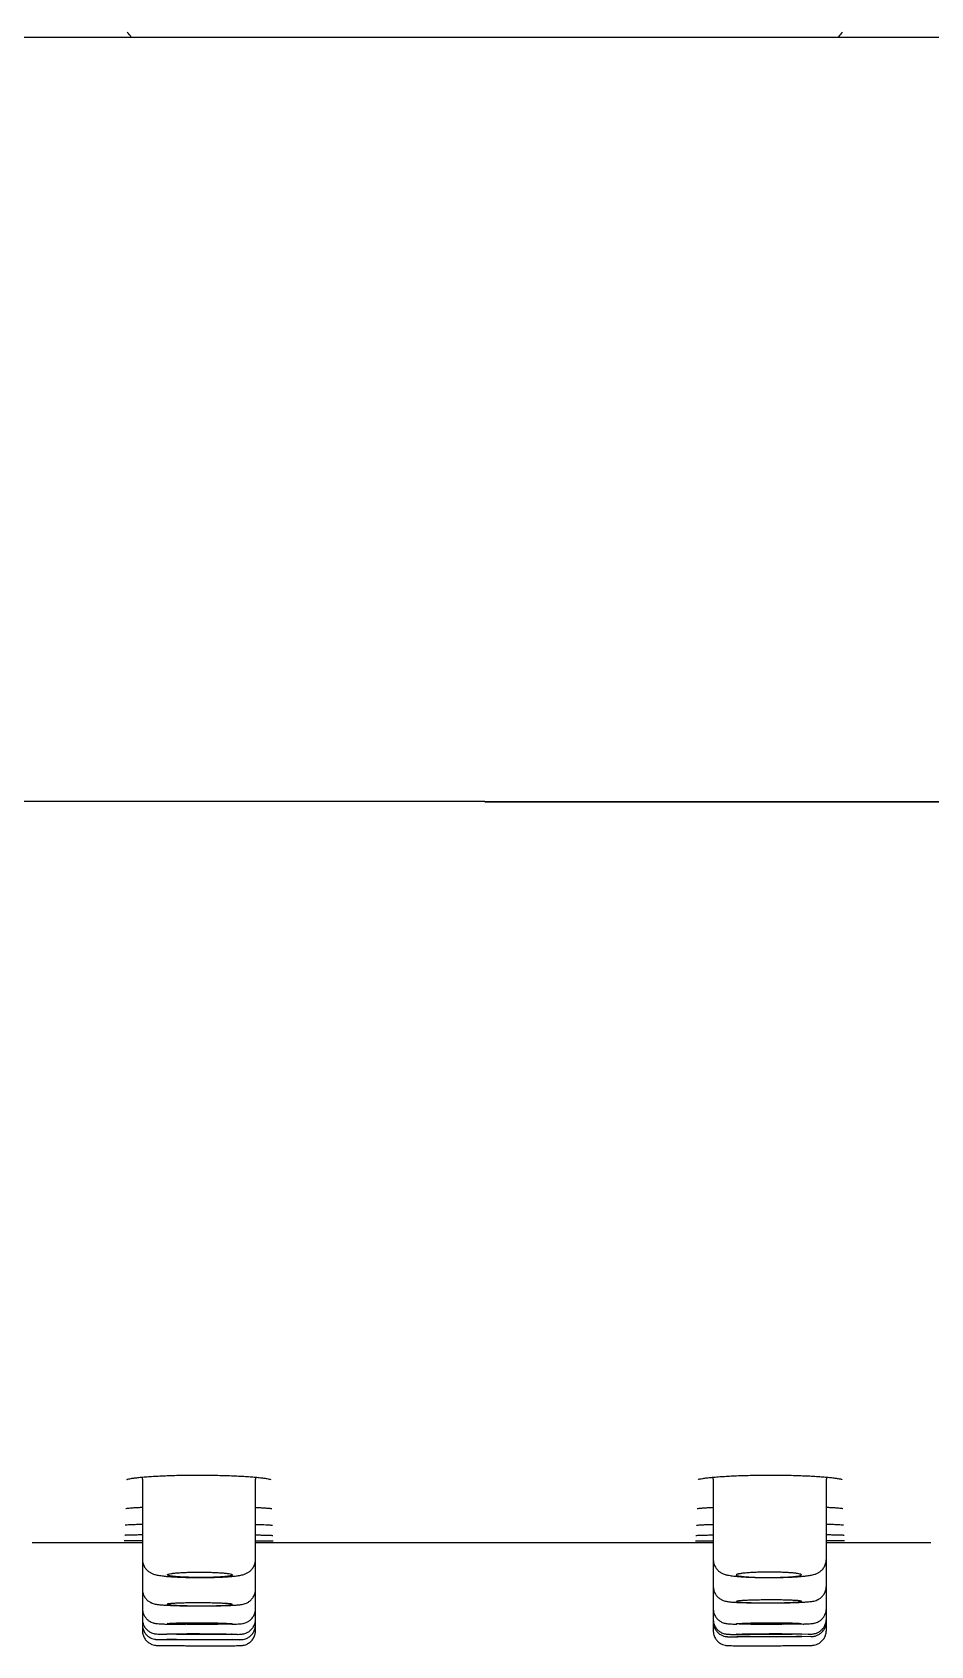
# Model space of a CAD drawing. Header units: millimetres. Extents: x 169 to 4368, y -1049 to 1924.
# Drawn here: x 520.72 to 523.74, y 1204.55 to 1209.97 of the extents above; entities that cross this region are included whole.
import ezdxf

# ---------------------------------------------------------------- set-up
doc = ezdxf.new("R2010")
doc.units = ezdxf.units.MM

msp = doc.modelspace()

# ---------------------------------------------------------------- linework, layer by layer
for p, q in [((520.309, 1209.9538), (522.2389, 1209.9538)), ((522.2389, 1209.9538), (524.1687, 1209.9538)), ((521.0895, 1205.111), (521.0895, 1204.8419)), ((521.4692, 1204.8414), (521.4692, 1205.111)), ((523.0063, 1205.111), (523.0063, 1204.8414)), ((523.3861, 1204.8419), (523.3861, 1205.111)), ((520.7378, 1204.8984), (520.7394, 1204.8984)), ((520.7393, 1204.8984), (521.0895, 1204.8984)), ((521.4692, 1204.8984), (522.2378, 1204.8984)), ((522.2378, 1204.8984), (523.0063, 1204.8984)), ((523.3861, 1204.8984), (523.736, 1204.8984)), ((523.736, 1204.8984), (523.7365, 1204.8984)), ((521.0895, 1204.8419), (521.0895, 1204.7415)), ((521.4692, 1204.7409), (521.4692, 1204.8414)), ((523.0063, 1204.8414), (523.0063, 1204.7509)), ((523.3861, 1204.7515), (523.3861, 1204.8419)), ((521.0895, 1204.7415), (521.0895, 1204.7415)), ((521.0895, 1204.7414), (521.0895, 1204.6763)), ((521.4692, 1204.6756), (521.4692, 1204.7409)), ((523.0063, 1204.7509), (523.0063, 1204.6756)), ((523.3861, 1204.6763), (523.3861, 1204.7515)), ((521.0895, 1204.6763), (521.0895, 1204.6408)), ((521.4692, 1204.6402), (521.4692, 1204.6756)), ((523.0063, 1204.6756), (523.0063, 1204.6402)), ((523.3861, 1204.6408), (523.3861, 1204.6763)), ((521.0895, 1204.6408), (521.0895, 1204.6406)), ((521.0895, 1204.6406), (521.0895, 1204.6224)), ((521.0895, 1204.6224), (521.0895, 1204.6025)), ((521.1675, 1204.6241), (521.2345, 1204.6231)), ((521.3903, 1204.6235), (521.3312, 1204.6229)), ((521.4692, 1204.6217), (521.4692, 1204.6402)), ((521.4692, 1204.6018), (521.4692, 1204.6217)), ((523.0063, 1204.6402), (523.0063, 1204.6316)), ((523.0063, 1204.6316), (523.0063, 1204.6316)), ((523.0063, 1204.6315), (523.0063, 1204.6018)), ((523.308, 1204.6241), (523.241, 1204.6231)), ((523.3861, 1204.6323), (523.3861, 1204.6408)), ((523.3861, 1204.6025), (523.3861, 1204.6323)), ((521.1415, 1204.5722), (521.172, 1204.5723)), ((521.1501, 1204.5901), (521.1721, 1204.5906)), ((521.4084, 1204.5894), (521.3458, 1204.589)), ((521.4171, 1204.5716), (521.3591, 1204.5713)), ((523.0586, 1204.5815), (523.0894, 1204.5815)), ((523.0673, 1204.5894), (523.1298, 1204.589)), ((523.3254, 1204.5901), (523.2556, 1204.5892)), ((523.3341, 1204.5822), (523.2692, 1204.5816))]:
    msp.add_line(p, q)
for centre, radius, start, end in [((520.8889, 1209.8383), 0.2, 35.274, 41.4096), ((523.5889, 1209.8383), 0.2, 138.5904, 144.7257), ((521.9969, 3773.4674), 2566.0822, 270.0054029, 270.136529), ((523.0553, 3072.645), 1865.2584, 269.9749194, 270.0685779), ((520.9902, 1205.111), 0.0993, 359.9923, 3.8389), ((521.5685, 1205.111), 0.0993, 176.3033, 180.006), ((521.5287, 1205.1248), 0.0174, 236.8048, 239.5196), ((522.907, 1205.111), 0.0993, 359.992, 3.6944), ((523.4854, 1205.111), 0.0993, 176.1594, 180.0058), ((523.4467, 1205.125), 0.0174, 236.9037, 239.6132)]:
    msp.add_arc(centre, radius, start, end)
for centre, major_axis, ratio in [((521.2817, 1204.6255), (-0.1093, 0.0003), 0.025456), ((523.1939, 1204.6255), (0.1093, 0.0003), 0.025456), ((521.2813, 1204.572), (-0.1093, 0.0003), 0.006238), ((521.2814, 1204.5903), (-0.1093, 0.0003), 0.013586), ((523.1941, 1204.5903), (0.1093, 0.0003), 0.013586), ((523.1943, 1204.5819), (0.1093, 0.0003), 0.006238)]:
    msp.add_ellipse(centre, major_axis=major_axis, ratio=ratio)
for points, knots in [([(522.2389, 1207.3868), (521.3922, 1207.3868), (520.3231, 1207.3866), (518.7433, 1207.3862), (517.7911, 1207.3857), (517.0214, 1207.3851), (516.4161, 1207.3844), (515.8952, 1207.3836), (515.4494, 1207.3828), (515.0528, 1207.3819), (514.7003, 1207.381), (514.3818, 1207.3799), (514.0939, 1207.3787), (513.8323, 1207.3774), (513.5937, 1207.3761), (513.3751, 1207.3746), (513.1737, 1207.3732), (512.9877, 1207.3716), (512.8153, 1207.37), (512.6551, 1207.3684), (512.5058, 1207.3668), (512.3664, 1207.3651), (512.2361, 1207.3635), (512.114, 1207.3618), (511.9997, 1207.3601), (511.8926, 1207.3585), (511.792, 1207.357), (511.6973, 1207.3555), (511.6082, 1207.3541), (511.5242, 1207.3529), (511.4448, 1207.3517), (511.3696, 1207.3507), (511.2982, 1207.3499), (511.2304, 1207.3492), (511.1658, 1207.3486), (511.1042, 1207.3482), (511.0454, 1207.348), (510.989, 1207.3479), (510.9349, 1207.348), (510.8831, 1207.3482), (510.8332, 1207.3486), (510.7852, 1207.3492), (510.7389, 1207.3499), (510.6943, 1207.3508), (510.6511, 1207.3518), (510.6093, 1207.3529), (510.569, 1207.3542), (510.5299, 1207.3556), (510.492, 1207.357), (510.4554, 1207.3586), (510.42, 1207.3601), (510.3857, 1207.3618), (510.3526, 1207.3634), (510.3207, 1207.3651), (510.2901, 1207.3667), (510.2608, 1207.3684), (510.2328, 1207.37), (510.206, 1207.3715), (510.1806, 1207.373), (510.1565, 1207.3745), (510.1337, 1207.3759), (510.1124, 1207.3773), (510.0923, 1207.3786), (510.0737, 1207.3797), (510.0566, 1207.3808), (510.041, 1207.3818), (510.0271, 1207.3826), (510.0149, 1207.3834), (510.0044, 1207.3842), (509.9957, 1207.3849), (509.9887, 1207.3855), (509.9836, 1207.3859), (509.9818, 1207.3862), (509.9815, 1207.3862), (509.9815, 1207.3862)], [0, 0, 0, 0, 0.113949, 0.17732, 0.22324, 0.259479, 0.288937, 0.314088, 0.335962, 0.355319, 0.372656, 0.388298, 0.402484, 0.415393, 0.427139, 0.43796, 0.447933, 0.457168, 0.465753, 0.473765, 0.481258, 0.488284, 0.494903, 0.501132, 0.507022, 0.512579, 0.517862, 0.522887, 0.527687, 0.532287, 0.536712, 0.54099, 0.545144, 0.549196, 0.553167, 0.557079, 0.560953, 0.564805, 0.56866, 0.57253, 0.576434, 0.5804, 0.584444, 0.588589, 0.592859, 0.597274, 0.601855, 0.60663, 0.611631, 0.616871, 0.622404, 0.628238, 0.63443, 0.64098, 0.647944, 0.655357, 0.663268, 0.671757, 0.680838, 0.690664, 0.701283, 0.712825, 0.725427, 0.739297, 0.754495, 0.77128, 0.789931, 0.810881, 0.834627, 0.862383, 0.895865, 0.936149, 0.983234, 1, 1, 1, 1]), ([(521.0377, 1205.11), (521.0377, 1205.11), (521.0387, 1205.1104), (521.0433, 1205.1116), (521.0515, 1205.1132), (521.063, 1205.1149), (521.0776, 1205.1166), (521.0949, 1205.1182), (521.1147, 1205.1197), (521.1366, 1205.121), (521.1603, 1205.1221), (521.1855, 1205.1231), (521.212, 1205.1238), (521.2392, 1205.1243), (521.267, 1205.1245), (521.2949, 1205.1245), (521.3226, 1205.1242), (521.3498, 1205.1236), (521.3761, 1205.1229), (521.4011, 1205.1219), (521.4245, 1205.1207), (521.4461, 1205.1193), (521.4655, 1205.1178), (521.4825, 1205.1161), (521.4966, 1205.1144), (521.5077, 1205.1127), (521.5154, 1205.1112), (521.5181, 1205.1104), (521.5191, 1205.1101)], [0, 0, 0, 0, 0.02401, 0.056834, 0.093426, 0.131871, 0.171286, 0.211019, 0.251118, 0.291293, 0.331479, 0.371781, 0.41207, 0.452379, 0.492637, 0.532972, 0.573252, 0.613574, 0.653884, 0.694089, 0.734368, 0.774544, 0.81458, 0.854373, 0.893718, 0.93215, 0.968592, 1, 1, 1, 1]), ([(522.9557, 1205.1098), (522.9557, 1205.1098), (522.9568, 1205.1102), (522.9613, 1205.1114), (522.9695, 1205.113), (522.981, 1205.1147), (522.9956, 1205.1164), (523.0129, 1205.118), (523.0327, 1205.1195), (523.0546, 1205.1209), (523.0783, 1205.1221), (523.1035, 1205.123), (523.13, 1205.1237), (523.1572, 1205.1242), (523.185, 1205.1245), (523.2129, 1205.1245), (523.2406, 1205.1242), (523.2678, 1205.1237), (523.2941, 1205.1229), (523.3191, 1205.122), (523.3425, 1205.1208), (523.3641, 1205.1194), (523.3836, 1205.1179), (523.4005, 1205.1163), (523.4147, 1205.1146), (523.4257, 1205.1129), (523.4334, 1205.1114), (523.4362, 1205.1106), (523.4371, 1205.1103)], [0, 0, 0, 0, 0.024001, 0.056817, 0.093402, 0.131843, 0.171256, 0.210987, 0.251085, 0.29126, 0.331445, 0.371746, 0.412035, 0.452343, 0.4926, 0.532934, 0.573214, 0.613535, 0.653844, 0.694049, 0.734326, 0.774501, 0.814537, 0.85433, 0.893675, 0.932107, 0.968554, 1, 1, 1, 1]), ([(521.0337, 1205.0123), (521.0337, 1205.0123), (521.0337, 1205.0123), (521.0353, 1205.0127), (521.0406, 1205.0134), (521.0494, 1205.0142), (521.0614, 1205.0151), (521.0751, 1205.0158), (521.085, 1205.0163), (521.0895, 1205.0165)], [0, 0, 0, 0, 0.00752, 0.13899, 0.304198, 0.484355, 0.670556, 0.859266, 1, 1, 1, 1]), ([(521.4692, 1205.016), (521.4738, 1205.0158), (521.4838, 1205.0153), (521.4973, 1205.0145), (521.509, 1205.0136), (521.5175, 1205.0128), (521.5209, 1205.0123), (521.5222, 1205.0121)], [0, 0, 0, 0, 0.169439, 0.389934, 0.607004, 0.817717, 1, 1, 1, 1]), ([(521.5222, 1205.0121), (521.5223, 1205.012), (521.5224, 1205.012), (521.5226, 1205.012), (521.5228, 1205.012), (521.523, 1205.0119), (521.5232, 1205.0119), (521.5233, 1205.0119), (521.5235, 1205.0118), (521.5236, 1205.0118), (521.5237, 1205.0118), (521.5237, 1205.0118), (521.5238, 1205.0118), (521.5238, 1205.0117), (521.5238, 1205.0117), (521.5238, 1205.0117)], [0, 0, 0, 0, 0.058969, 0.148256, 0.236074, 0.322184, 0.406513, 0.488995, 0.569567, 0.64817, 0.724755, 0.799278, 0.871708, 0.942021, 1, 1, 1, 1]), ([(522.9518, 1205.0117), (522.9518, 1205.0117), (522.9518, 1205.0118), (522.9534, 1205.0121), (522.9586, 1205.0128), (522.9674, 1205.0137), (522.9794, 1205.0146), (522.9927, 1205.0153), (523.0023, 1205.0158), (523.0063, 1205.016)], [0, 0, 0, 0, 0.00699, 0.139904, 0.307031, 0.489457, 0.678062, 0.869239, 1, 1, 1, 1]), ([(523.3861, 1205.0165), (523.3911, 1205.0162), (523.4014, 1205.0158), (523.4153, 1205.015), (523.427, 1205.0141), (523.4356, 1205.0133), (523.439, 1205.0128), (523.4403, 1205.0126)], [0, 0, 0, 0, 0.1803491, 0.3976369, 0.6115071, 0.8191788, 1, 1, 1, 1]), ([(523.4403, 1205.0126), (523.4403, 1205.0126), (523.4405, 1205.0126), (523.4407, 1205.0126), (523.4409, 1205.0125), (523.4411, 1205.0125), (523.4413, 1205.0124), (523.4414, 1205.0124), (523.4415, 1205.0124), (523.4416, 1205.0124), (523.4417, 1205.0123), (523.4418, 1205.0123), (523.4418, 1205.0123), (523.4419, 1205.0123), (523.4419, 1205.0123), (523.4419, 1205.0123)], [0, 0, 0, 0, 0.058942, 0.148225, 0.236038, 0.322141, 0.406462, 0.488935, 0.569495, 0.648083, 0.724651, 0.799154, 0.871559, 0.941845, 1, 1, 1, 1]), ([(521.0317, 1204.9571), (521.0317, 1204.9571), (521.0323, 1204.9572), (521.0354, 1204.9575), (521.0422, 1204.958), (521.0522, 1204.9585), (521.0651, 1204.959), (521.078, 1204.9594), (521.0866, 1204.9596), (521.0895, 1204.9597)], [0, 0, 0, 0, 0.062575, 0.209116, 0.377721, 0.553871, 0.732976, 0.913015, 1, 1, 1, 1]), ([(521.4692, 1204.959), (521.474, 1204.9588), (521.4841, 1204.9585), (521.4978, 1204.958), (521.5096, 1204.9574), (521.5184, 1204.9569), (521.522, 1204.9566), (521.5235, 1204.9564)], [0, 0, 0, 0, 0.174963, 0.391297, 0.605259, 0.815302, 1, 1, 1, 1]), ([(521.5235, 1204.9564), (521.5236, 1204.9564), (521.5237, 1204.9564), (521.524, 1204.9564), (521.5242, 1204.9563), (521.5245, 1204.9563), (521.5247, 1204.9563), (521.5249, 1204.9563), (521.5251, 1204.9562), (521.5253, 1204.9562), (521.5254, 1204.9562), (521.5255, 1204.9562), (521.5256, 1204.9562), (521.5257, 1204.9561), (521.5257, 1204.9561), (521.5258, 1204.9561), (521.5258, 1204.9561), (521.5258, 1204.9561), (521.5258, 1204.9561)], [0, 0, 0, 0, 0.048068, 0.125843, 0.202541, 0.277949, 0.35198, 0.424548, 0.495562, 0.564934, 0.632579, 0.698415, 0.762368, 0.82437, 0.884369, 0.942321, 0.998198, 1, 1, 1, 1]), ([(522.9498, 1204.9561), (522.9498, 1204.9561), (522.9508, 1204.9563), (522.955, 1204.9567), (522.9629, 1204.9573), (522.9742, 1204.9579), (522.9885, 1204.9584), (523, 1204.9588), (523.0062, 1204.959), (523.0063, 1204.959)], [0, 0, 0, 0, 0.095468, 0.256661, 0.435227, 0.620241, 0.807588, 0.995447, 1, 1, 1, 1]), ([(523.3861, 1204.9597), (523.3905, 1204.9596), (523.4006, 1204.9593), (523.4145, 1204.9589), (523.4269, 1204.9584), (523.4362, 1204.9578), (523.44, 1204.9575), (523.4416, 1204.9574)], [0, 0, 0, 0, 0.1581256, 0.3778124, 0.5950251, 0.808519, 1, 1, 1, 1]), ([(523.4416, 1204.9574), (523.4417, 1204.9573), (523.4418, 1204.9573), (523.4421, 1204.9573), (523.4423, 1204.9573), (523.4426, 1204.9572), (523.4428, 1204.9572), (523.443, 1204.9572), (523.4432, 1204.9572), (523.4434, 1204.9571), (523.4435, 1204.9571), (523.4436, 1204.9571), (523.4437, 1204.9571), (523.4438, 1204.9571), (523.4438, 1204.9571), (523.4439, 1204.9571), (523.4439, 1204.9571), (523.4439, 1204.9571), (523.4439, 1204.9571)], [0, 0, 0, 0, 0.048023, 0.125774, 0.202449, 0.277836, 0.351848, 0.424396, 0.495392, 0.564745, 0.63237, 0.698185, 0.762114, 0.82409, 0.884059, 0.941978, 0.997818, 1, 1, 1, 1]), ([(521.0285, 1204.9042), (521.0285, 1204.9042), (521.0288, 1204.9042), (521.0306, 1204.9043), (521.0363, 1204.9045), (521.0452, 1204.9046), (521.0572, 1204.9047), (521.0719, 1204.9048), (521.0834, 1204.9049), (521.0895, 1204.9049)], [0, 0, 0, 0, 0.016363, 0.152091, 0.316578, 0.486293, 0.65773, 0.829806, 1, 1, 1, 1]), ([(521.0301, 1204.9229), (521.0301, 1204.9229), (521.0305, 1204.923), (521.0328, 1204.9232), (521.039, 1204.9235), (521.0484, 1204.9238), (521.0608, 1204.9241), (521.0747, 1204.9243), (521.0848, 1204.9245), (521.0895, 1204.9245)], [0, 0, 0, 0, 0.035154, 0.175088, 0.340663, 0.513466, 0.688716, 0.864875, 1, 1, 1, 1]), ([(521.4692, 1204.9236), (521.4732, 1204.9235), (521.4828, 1204.9233), (521.4963, 1204.923), (521.5087, 1204.9227), (521.5184, 1204.9223), (521.5225, 1204.9221), (521.5243, 1204.922)], [0, 0, 0, 0, 0.144807, 0.362676, 0.578838, 0.792969, 1, 1, 1, 1]), ([(521.4692, 1204.904), (521.4732, 1204.904), (521.4829, 1204.9039), (521.4966, 1204.9037), (521.5092, 1204.9036), (521.519, 1204.9034), (521.5232, 1204.9033), (521.5251, 1204.9032)], [0, 0, 0, 0, 0.1429392, 0.3631441, 0.5821721, 0.8004717, 1, 1, 1, 1]), ([(521.5243, 1204.922), (521.5244, 1204.922), (521.5246, 1204.9219), (521.5249, 1204.9219), (521.5252, 1204.9219), (521.5255, 1204.9219), (521.5258, 1204.9219), (521.526, 1204.9218), (521.5263, 1204.9218), (521.5265, 1204.9218), (521.5267, 1204.9218), (521.5268, 1204.9218), (521.527, 1204.9218), (521.5271, 1204.9218), (521.5272, 1204.9217), (521.5272, 1204.9217), (521.5273, 1204.9217), (521.5273, 1204.9217), (521.5273, 1204.9217), (521.5273, 1204.9217)], [0, 0, 0, 0, 0.040594, 0.110024, 0.178721, 0.246523, 0.313348, 0.379106, 0.443701, 0.50703, 0.568985, 0.629454, 0.688324, 0.745486, 0.800833, 0.854271, 0.905717, 0.955105, 1, 1, 1, 1]), ([(521.5251, 1204.9032), (521.5252, 1204.9032), (521.5254, 1204.9032), (521.5257, 1204.9032), (521.5261, 1204.9032), (521.5264, 1204.9032), (521.5267, 1204.9032), (521.527, 1204.9032), (521.5273, 1204.9031), (521.5276, 1204.9031), (521.5278, 1204.9031), (521.528, 1204.9031), (521.5282, 1204.9031), (521.5284, 1204.9031), (521.5286, 1204.9031), (521.5287, 1204.9031), (521.5288, 1204.9031), (521.5289, 1204.9031), (521.5289, 1204.9031), (521.529, 1204.9031), (521.529, 1204.9031), (521.529, 1204.9031), (521.529, 1204.9031)], [0, 0, 0, 0, 0.033453, 0.093924, 0.154024, 0.213669, 0.272809, 0.331381, 0.389316, 0.446529, 0.502923, 0.558386, 0.612791, 0.665995, 0.717842, 0.768167, 0.816796, 0.863558, 0.908295, 0.946469, 0.982651, 1, 1, 1, 1]), ([(522.9466, 1204.9031), (522.9466, 1204.9031), (522.9468, 1204.9031), (522.9487, 1204.9032), (522.9543, 1204.9033), (522.9632, 1204.9035), (522.9752, 1204.9037), (522.9896, 1204.9039), (523.0007, 1204.904), (523.0063, 1204.904)], [0, 0, 0, 0, 0.016373, 0.153705, 0.319977, 0.491448, 0.664647, 0.838467, 1, 1, 1, 1]), ([(522.9482, 1204.9217), (522.9482, 1204.9217), (522.9486, 1204.9218), (522.9512, 1204.922), (522.9576, 1204.9223), (522.9672, 1204.9227), (522.9797, 1204.923), (522.9931, 1204.9233), (523.0025, 1204.9235), (523.0063, 1204.9236)], [0, 0, 0, 0, 0.043001, 0.187098, 0.355449, 0.530644, 0.7082, 0.886582, 1, 1, 1, 1]), ([(523.3861, 1204.9245), (523.3909, 1204.9245), (523.4012, 1204.9243), (523.4153, 1204.9241), (523.4275, 1204.9238), (523.4368, 1204.9235), (523.4408, 1204.9233), (523.4425, 1204.9232)], [0, 0, 0, 0, 0.170863, 0.385365, 0.598149, 0.808799, 1, 1, 1, 1]), ([(523.3861, 1204.9049), (523.3904, 1204.9049), (523.4005, 1204.9049), (523.4145, 1204.9048), (523.4272, 1204.9046), (523.4371, 1204.9045), (523.4413, 1204.9044), (523.4432, 1204.9044)], [0, 0, 0, 0, 0.153779, 0.370684, 0.586431, 0.801413, 1, 1, 1, 1]), ([(523.4425, 1204.9232), (523.4425, 1204.9232), (523.4427, 1204.9232), (523.443, 1204.9231), (523.4433, 1204.9231), (523.4436, 1204.9231), (523.4439, 1204.9231), (523.4442, 1204.9231), (523.4444, 1204.923), (523.4446, 1204.923), (523.4448, 1204.923), (523.4449, 1204.923), (523.4451, 1204.923), (523.4452, 1204.923), (523.4453, 1204.923), (523.4453, 1204.923), (523.4454, 1204.9229), (523.4454, 1204.9229), (523.4454, 1204.9229), (523.4454, 1204.9229)], [0, 0, 0, 0, 0.0405834, 0.1100184, 0.1787224, 0.2465318, 0.3133648, 0.379132, 0.4437366, 0.5070754, 0.5690396, 0.6295171, 0.6883948, 0.7455615, 0.8009117, 0.8543494, 0.9057915, 0.9551718, 1, 1, 1, 1]), ([(523.4432, 1204.9044), (523.4432, 1204.9044), (523.4434, 1204.9044), (523.4438, 1204.9044), (523.4441, 1204.9043), (523.4445, 1204.9043), (523.4448, 1204.9043), (523.4451, 1204.9043), (523.4454, 1204.9043), (523.4456, 1204.9043), (523.4459, 1204.9043), (523.4461, 1204.9043), (523.4463, 1204.9043), (523.4465, 1204.9043), (523.4466, 1204.9043), (523.4467, 1204.9042), (523.4468, 1204.9042), (523.4469, 1204.9042), (523.447, 1204.9042), (523.447, 1204.9042), (523.447, 1204.9042), (523.447, 1204.9042), (523.447, 1204.9042)], [0, 0, 0, 0, 0.0337514, 0.0946399, 0.1551425, 0.2151731, 0.2746783, 0.3335957, 0.3918518, 0.4493606, 0.5060231, 0.5617254, 0.6163392, 0.6697216, 0.7217171, 0.7721609, 0.8208841, 0.8677208, 0.9125169, 0.9507401, 0.9869781, 1, 1, 1, 1]), ([(521.0895, 1204.8419), (521.0895, 1204.8374), (521.0905, 1204.8298), (521.0949, 1204.8178), (521.1017, 1204.8081), (521.1099, 1204.8004), (521.1187, 1204.7951), (521.1286, 1204.7911), (521.1397, 1204.7883), (521.1536, 1204.7861), (521.1702, 1204.7843), (521.1872, 1204.783), (521.2057, 1204.7819), (521.2253, 1204.7811), (521.2459, 1204.7806), (521.2671, 1204.7802), (521.2886, 1204.7802), (521.3099, 1204.7804), (521.3306, 1204.7808), (521.3503, 1204.7815), (521.3688, 1204.7825), (521.3859, 1204.7837), (521.4021, 1204.7853), (521.4165, 1204.7874), (521.4278, 1204.7899), (521.4385, 1204.7939), (521.4479, 1204.7992), (521.4566, 1204.8071), (521.4638, 1204.8171), (521.4682, 1204.8293), (521.4692, 1204.8369), (521.4692, 1204.8414)], [0, 0, 0, 0, 0.023206, 0.046544, 0.069579, 0.091861, 0.113549, 0.138026, 0.179343, 0.234661, 0.278253, 0.319506, 0.359661, 0.399292, 0.438638, 0.477758, 0.516938, 0.556061, 0.595335, 0.63487, 0.674883, 0.715347, 0.758105, 0.807954, 0.856189, 0.883043, 0.906015, 0.929315, 0.953289, 0.977068, 1, 1, 1, 1]), ([(523.0063, 1204.8414), (523.0063, 1204.8371), (523.0073, 1204.8297), (523.0115, 1204.8179), (523.0182, 1204.808), (523.0264, 1204.8002), (523.0353, 1204.7948), (523.0449, 1204.7908), (523.056, 1204.788), (523.0695, 1204.7858), (523.0861, 1204.784), (523.1031, 1204.7827), (523.1214, 1204.7817), (523.141, 1204.781), (523.1616, 1204.7805), (523.1829, 1204.7802), (523.2044, 1204.7802), (523.2257, 1204.7805), (523.2465, 1204.781), (523.2664, 1204.7818), (523.2851, 1204.7828), (523.3023, 1204.7841), (523.3184, 1204.7857), (523.333, 1204.7878), (523.3444, 1204.7903), (523.3552, 1204.7943), (523.3646, 1204.7996), (523.3733, 1204.8074), (523.3805, 1204.8174), (523.3851, 1204.8296), (523.3861, 1204.8373), (523.3861, 1204.8419)], [0, 0, 0, 0, 0.022159, 0.045258, 0.068416, 0.090871, 0.112683, 0.136812, 0.175445, 0.231886, 0.275761, 0.316899, 0.357128, 0.396919, 0.43632, 0.475637, 0.51487, 0.554089, 0.593482, 0.633119, 0.673165, 0.714073, 0.756833, 0.805436, 0.855133, 0.882612, 0.905497, 0.92876, 0.952761, 0.976757, 1, 1, 1, 1]), ([(521.3913, 1204.7881), (521.392, 1204.7887), (521.3921, 1204.7893), (521.3911, 1204.7902), (521.3906, 1204.7905), (521.3893, 1204.791), (521.3885, 1204.7913), (521.3854, 1204.7922), (521.3828, 1204.7928), (521.3778, 1204.7936), (521.376, 1204.7938), (521.372, 1204.7944), (521.3699, 1204.7946), (521.3632, 1204.7953), (521.3582, 1204.7958), (521.3499, 1204.7964), (521.347, 1204.7965), (521.3411, 1204.7969), (521.335, 1204.7972), (521.3286, 1204.7975), (521.322, 1204.7977), (521.3186, 1204.7979), (521.3083, 1204.7982), (521.3013, 1204.7983), (521.2907, 1204.7984), (521.2871, 1204.7984), (521.2799, 1204.7984), (521.2763, 1204.7984), (521.2656, 1204.7984), (521.2586, 1204.7983), (521.2482, 1204.798), (521.2448, 1204.7979), (521.2381, 1204.7977), (521.2349, 1204.7976), (521.2254, 1204.7972), (521.2195, 1204.7969), (521.2082, 1204.7961), (521.2031, 1204.7957), (521.1963, 1204.795), (521.1941, 1204.7948), (521.1901, 1204.7943), (521.1882, 1204.794), (521.1831, 1204.7933), (521.1803, 1204.7927), (521.1761, 1204.7916), (521.1746, 1204.791), (521.1731, 1204.7898), (521.173, 1204.7892), (521.174, 1204.7884), (521.1745, 1204.7881), (521.1758, 1204.7875), (521.1775, 1204.7869), (521.1798, 1204.7864), (521.1825, 1204.7858), (521.184, 1204.7856), (521.189, 1204.7848), (521.1929, 1204.7843), (521.1996, 1204.7836), (521.202, 1204.7834), (521.207, 1204.783), (521.2097, 1204.7828), (521.2179, 1204.7822), (521.2238, 1204.7819), (521.2332, 1204.7814), (521.2365, 1204.7813), (521.2431, 1204.7811), (521.2465, 1204.7809), (521.2567, 1204.7807), (521.2637, 1204.7805), (521.2744, 1204.7804), (521.278, 1204.7804), (521.2852, 1204.7804), (521.2923, 1204.7804), (521.2994, 1204.7805), (521.3065, 1204.7805), (521.31, 1204.7806), (521.3203, 1204.7808), (521.327, 1204.781), (521.3396, 1204.7815), (521.3457, 1204.7818), (521.3568, 1204.7825), (521.3619, 1204.7829), (521.3688, 1204.7836), (521.371, 1204.7838), (521.375, 1204.7843), (521.3769, 1204.7845), (521.382, 1204.7853), (521.3848, 1204.7858), (521.3891, 1204.7869), (521.3905, 1204.7875), (521.3913, 1204.7881)], [0, 0, 0, 0, 0.03125, 0.03125, 0.046875, 0.046875, 0.0625, 0.0625, 0.09375, 0.09375, 0.109375, 0.109375, 0.125, 0.125, 0.15625, 0.15625, 0.171875, 0.171875, 0.1875, 0.203125, 0.203125, 0.21875, 0.21875, 0.25, 0.25, 0.265625, 0.265625, 0.28125, 0.28125, 0.3125, 0.3125, 0.328125, 0.328125, 0.34375, 0.34375, 0.375, 0.375, 0.40625, 0.40625, 0.421875, 0.421875, 0.4375, 0.4375, 0.46875, 0.46875, 0.5, 0.5, 0.53125, 0.53125, 0.546875, 0.546875, 0.5625, 0.578125, 0.578125, 0.59375, 0.59375, 0.625, 0.625, 0.640625, 0.640625, 0.65625, 0.65625, 0.6875, 0.6875, 0.703125, 0.703125, 0.71875, 0.71875, 0.75, 0.75, 0.765625, 0.765625, 0.78125, 0.796875, 0.796875, 0.8125, 0.8125, 0.84375, 0.84375, 0.875, 0.875, 0.90625, 0.90625, 0.921875, 0.921875, 0.9375, 0.9375, 0.96875, 0.96875, 1, 1, 1, 1]), ([(523.3017, 1204.7904), (523.3025, 1204.7898), (523.3025, 1204.7892), (523.3016, 1204.7884), (523.3011, 1204.7881), (523.2997, 1204.7875), (523.2989, 1204.7872), (523.2959, 1204.7864), (523.2932, 1204.7858), (523.2882, 1204.785), (523.2864, 1204.7848), (523.2825, 1204.7843), (523.2803, 1204.7841), (523.2736, 1204.7834), (523.2686, 1204.7829), (523.2604, 1204.7824), (523.2575, 1204.7822), (523.2516, 1204.7819), (523.2455, 1204.7816), (523.239, 1204.7813), (523.2324, 1204.7811), (523.2291, 1204.7809), (523.2187, 1204.7807), (523.2117, 1204.7805), (523.2011, 1204.7804), (523.1975, 1204.7804), (523.1903, 1204.7804), (523.1867, 1204.7804), (523.176, 1204.7804), (523.169, 1204.7805), (523.1587, 1204.7808), (523.1552, 1204.7808), (523.1486, 1204.781), (523.1453, 1204.7812), (523.1358, 1204.7815), (523.1299, 1204.7818), (523.1186, 1204.7826), (523.1136, 1204.7829), (523.1067, 1204.7836), (523.1046, 1204.7838), (523.1005, 1204.7843), (523.0987, 1204.7845), (523.0935, 1204.7853), (523.0908, 1204.7858), (523.0865, 1204.7869), (523.085, 1204.7875), (523.0835, 1204.7887), (523.0835, 1204.7893), (523.0844, 1204.7902), (523.0849, 1204.7905), (523.0863, 1204.791), (523.0879, 1204.7916), (523.0903, 1204.7922), (523.0929, 1204.7928), (523.0945, 1204.793), (523.0995, 1204.7938), (523.1034, 1204.7944), (523.1101, 1204.7951), (523.1124, 1204.7953), (523.1175, 1204.7957), (523.1201, 1204.796), (523.1284, 1204.7966), (523.1343, 1204.7969), (523.1437, 1204.7974), (523.1469, 1204.7975), (523.1536, 1204.7977), (523.1569, 1204.7979), (523.1671, 1204.7981), (523.1741, 1204.7983), (523.1849, 1204.7984), (523.1885, 1204.7984), (523.1957, 1204.7984), (523.2028, 1204.7984), (523.2099, 1204.7984), (523.2169, 1204.7983), (523.2205, 1204.7982), (523.2308, 1204.7979), (523.2374, 1204.7977), (523.2501, 1204.7972), (523.2562, 1204.7969), (523.2673, 1204.7961), (523.2724, 1204.7957), (523.2793, 1204.795), (523.2814, 1204.7948), (523.2855, 1204.7943), (523.2873, 1204.794), (523.2924, 1204.7933), (523.2952, 1204.7927), (523.2995, 1204.7916), (523.301, 1204.791), (523.3017, 1204.7904)], [0, 0, 0, 0, 0.03125, 0.03125, 0.046875, 0.046875, 0.0625, 0.0625, 0.09375, 0.09375, 0.109375, 0.109375, 0.125, 0.125, 0.15625, 0.15625, 0.171875, 0.171875, 0.1875, 0.203125, 0.203125, 0.21875, 0.21875, 0.25, 0.25, 0.265625, 0.265625, 0.28125, 0.28125, 0.3125, 0.3125, 0.328125, 0.328125, 0.34375, 0.34375, 0.375, 0.375, 0.40625, 0.40625, 0.421875, 0.421875, 0.4375, 0.4375, 0.46875, 0.46875, 0.5, 0.5, 0.53125, 0.53125, 0.546875, 0.546875, 0.5625, 0.578125, 0.578125, 0.59375, 0.59375, 0.625, 0.625, 0.640625, 0.640625, 0.65625, 0.65625, 0.6875, 0.6875, 0.703125, 0.703125, 0.71875, 0.71875, 0.75, 0.75, 0.765625, 0.765625, 0.78125, 0.796875, 0.796875, 0.8125, 0.8125, 0.84375, 0.84375, 0.875, 0.875, 0.90625, 0.90625, 0.921875, 0.921875, 0.9375, 0.9375, 0.96875, 0.96875, 1, 1, 1, 1]), ([(521.0895, 1204.7415), (521.0895, 1204.7373), (521.0904, 1204.7299), (521.0946, 1204.7182), (521.1014, 1204.7084), (521.1098, 1204.7007), (521.1184, 1204.6957), (521.1264, 1204.6926), (521.1352, 1204.6906), (521.1441, 1204.6894), (521.1572, 1204.6882), (521.1718, 1204.6874), (521.188, 1204.6866), (521.2058, 1204.686), (521.225, 1204.6856), (521.2453, 1204.6852), (521.2663, 1204.685), (521.2875, 1204.685), (521.3086, 1204.685), (521.329, 1204.6852), (521.3485, 1204.6856), (521.3666, 1204.6861), (521.3832, 1204.6867), (521.3979, 1204.6875), (521.4117, 1204.6885), (521.4214, 1204.6896), (521.4302, 1204.6914), (521.4387, 1204.6943), (521.4479, 1204.6992), (521.4567, 1204.7071), (521.4639, 1204.7172), (521.4683, 1204.7292), (521.4693, 1204.7366), (521.4692, 1204.7409)], [0, 0, 0, 0, 0.021167, 0.043656, 0.065838, 0.087166, 0.106356, 0.124286, 0.146754, 0.196798, 0.242232, 0.282993, 0.322429, 0.361244, 0.399781, 0.438167, 0.476409, 0.514722, 0.552968, 0.591302, 0.629753, 0.668486, 0.707607, 0.747779, 0.790775, 0.843831, 0.870619, 0.890194, 0.910174, 0.932668, 0.955588, 0.978688, 1, 1, 1, 1]), ([(523.0063, 1204.7509), (523.0063, 1204.7465), (523.0073, 1204.739), (523.0116, 1204.7272), (523.0184, 1204.7175), (523.0268, 1204.7098), (523.0354, 1204.7049), (523.0435, 1204.7019), (523.0521, 1204.6999), (523.061, 1204.6987), (523.0739, 1204.6976), (523.0885, 1204.6968), (523.1046, 1204.6962), (523.1223, 1204.6956), (523.1414, 1204.6953), (523.1616, 1204.695), (523.1825, 1204.6949), (523.2037, 1204.6949), (523.2247, 1204.6951), (523.2452, 1204.6954), (523.2647, 1204.6958), (523.2828, 1204.6964), (523.2994, 1204.6971), (523.3142, 1204.6979), (523.3281, 1204.699), (523.338, 1204.7001), (523.3468, 1204.7019), (523.3552, 1204.7047), (523.3643, 1204.7095), (523.3732, 1204.7172), (523.3805, 1204.7272), (523.3851, 1204.7394), (523.3861, 1204.747), (523.3861, 1204.7515)], [0, 0, 0, 0, 0.021894, 0.044335, 0.066327, 0.087626, 0.106836, 0.12482, 0.147328, 0.195563, 0.241705, 0.282333, 0.3217, 0.360381, 0.398833, 0.437105, 0.475311, 0.513475, 0.551616, 0.589886, 0.628251, 0.666843, 0.705843, 0.745762, 0.787966, 0.842227, 0.869941, 0.889443, 0.909125, 0.93141, 0.954577, 0.977636, 1, 1, 1, 1]), ([(521.0895, 1204.6763), (521.0895, 1204.6723), (521.0903, 1204.6656), (521.0939, 1204.6547), (521.0996, 1204.6455), (521.107, 1204.6378), (521.115, 1204.6324), (521.1224, 1204.629), (521.1289, 1204.6272), (521.1349, 1204.6261), (521.1413, 1204.6254), (521.1466, 1204.625), (521.1507, 1204.6248)], [0, 0, 0, 0, 0.090171, 0.181283, 0.271447, 0.359926, 0.443195, 0.513407, 0.574261, 0.64722, 0.804527, 1, 1, 1, 1]), ([(521.3911, 1204.69), (521.3911, 1204.6896), (521.3903, 1204.6893), (521.3883, 1204.6888), (521.3874, 1204.6887), (521.3853, 1204.6884), (521.3841, 1204.6882), (521.38, 1204.6878), (521.3766, 1204.6875), (521.3707, 1204.6871), (521.3685, 1204.687), (521.364, 1204.6868), (521.3616, 1204.6867), (521.354, 1204.6863), (521.3485, 1204.6862), (521.3395, 1204.6859), (521.3364, 1204.6858), (521.3301, 1204.6857), (521.3237, 1204.6856), (521.3169, 1204.6855), (521.3101, 1204.6854), (521.3066, 1204.6854), (521.296, 1204.6853), (521.2889, 1204.6853), (521.2782, 1204.6853), (521.2746, 1204.6854), (521.2674, 1204.6854), (521.2639, 1204.6854), (521.2534, 1204.6856), (521.2465, 1204.6857), (521.2366, 1204.6859), (521.2333, 1204.6859), (521.227, 1204.6861), (521.2239, 1204.6862), (521.215, 1204.6865), (521.2095, 1204.6867), (521.1993, 1204.6872), (521.1948, 1204.6874), (521.1888, 1204.6878), (521.187, 1204.688), (521.1836, 1204.6883), (521.1821, 1204.6884), (521.178, 1204.6889), (521.1759, 1204.6892), (521.1731, 1204.6898), (521.1724, 1204.6901), (521.1724, 1204.6908), (521.1731, 1204.6911), (521.1752, 1204.6916), (521.176, 1204.6917), (521.1781, 1204.692), (521.1805, 1204.6923), (521.1835, 1204.6926), (521.1869, 1204.6929), (521.1888, 1204.6931), (521.1948, 1204.6934), (521.1993, 1204.6937), (521.2068, 1204.694), (521.2095, 1204.6941), (521.215, 1204.6943), (521.2179, 1204.6944), (521.2269, 1204.6947), (521.2331, 1204.6948), (521.2431, 1204.695), (521.2465, 1204.695), (521.2533, 1204.6951), (521.2568, 1204.6952), (521.2673, 1204.6952), (521.2744, 1204.6952), (521.2852, 1204.6952), (521.2888, 1204.6952), (521.2959, 1204.6952), (521.303, 1204.6951), (521.3099, 1204.695), (521.3168, 1204.6949), (521.3202, 1204.6948), (521.3301, 1204.6946), (521.3364, 1204.6944), (521.3483, 1204.6941), (521.3539, 1204.6938), (521.364, 1204.6933), (521.3686, 1204.6931), (521.3746, 1204.6926), (521.3764, 1204.6925), (521.3798, 1204.6922), (521.3813, 1204.692), (521.3854, 1204.6916), (521.3875, 1204.6913), (521.3903, 1204.6906), (521.3911, 1204.6903), (521.3911, 1204.69)], [0, 0, 0, 0, 0.03125, 0.03125, 0.046875, 0.046875, 0.0625, 0.0625, 0.09375, 0.09375, 0.109375, 0.109375, 0.125, 0.125, 0.15625, 0.15625, 0.171875, 0.171875, 0.1875, 0.203125, 0.203125, 0.21875, 0.21875, 0.25, 0.25, 0.265625, 0.265625, 0.28125, 0.28125, 0.3125, 0.3125, 0.328125, 0.328125, 0.34375, 0.34375, 0.375, 0.375, 0.40625, 0.40625, 0.421875, 0.421875, 0.4375, 0.4375, 0.46875, 0.46875, 0.5, 0.5, 0.53125, 0.53125, 0.546875, 0.546875, 0.5625, 0.578125, 0.578125, 0.59375, 0.59375, 0.625, 0.625, 0.640625, 0.640625, 0.65625, 0.65625, 0.6875, 0.6875, 0.703125, 0.703125, 0.71875, 0.71875, 0.75, 0.75, 0.765625, 0.765625, 0.78125, 0.796875, 0.796875, 0.8125, 0.8125, 0.84375, 0.84375, 0.875, 0.875, 0.90625, 0.90625, 0.921875, 0.921875, 0.9375, 0.9375, 0.96875, 0.96875, 1, 1, 1, 1]), ([(521.3903, 1204.6235), (521.3916, 1204.6236), (521.3973, 1204.6238), (521.4068, 1204.6241), (521.4167, 1204.6247), (521.4231, 1204.6253), (521.4304, 1204.6266), (521.4385, 1204.6291), (521.4475, 1204.6338), (521.4565, 1204.6416), (521.4637, 1204.6516), (521.4682, 1204.6636), (521.4692, 1204.6712), (521.4692, 1204.6756)], [0, 0, 0, 0, 0.038759, 0.180255, 0.339536, 0.486887, 0.550902, 0.608535, 0.676498, 0.757528, 0.839385, 0.920434, 1, 1, 1, 1]), ([(523.0063, 1204.6756), (523.0063, 1204.6713), (523.0073, 1204.664), (523.0115, 1204.6522), (523.0183, 1204.6424), (523.0268, 1204.6347), (523.0356, 1204.6298), (523.0435, 1204.627), (523.0504, 1204.6256), (523.0569, 1204.6248), (523.0656, 1204.6243), (523.0763, 1204.6238), (523.083, 1204.6236), (523.0853, 1204.6235)], [0, 0, 0, 0, 0.076762, 0.156566, 0.235407, 0.31218, 0.380936, 0.437177, 0.494375, 0.598928, 0.783954, 0.930862, 1, 1, 1, 1]), ([(523.0845, 1204.6999), (523.0845, 1204.7002), (523.0852, 1204.7006), (523.0873, 1204.701), (523.0881, 1204.7012), (523.0902, 1204.7015), (523.0914, 1204.7017), (523.0956, 1204.7021), (523.0989, 1204.7024), (523.1049, 1204.7029), (523.107, 1204.703), (523.1116, 1204.7033), (523.114, 1204.7034), (523.1215, 1204.7038), (523.127, 1204.704), (523.136, 1204.7043), (523.1391, 1204.7044), (523.1454, 1204.7045), (523.1519, 1204.7047), (523.1586, 1204.7048), (523.1654, 1204.7049), (523.1689, 1204.705), (523.1795, 1204.7051), (523.1866, 1204.7052), (523.1973, 1204.7052), (523.2009, 1204.7052), (523.2081, 1204.7052), (523.2116, 1204.7051), (523.2222, 1204.7051), (523.229, 1204.705), (523.2389, 1204.7048), (523.2422, 1204.7048), (523.2485, 1204.7046), (523.2516, 1204.7045), (523.2605, 1204.7043), (523.266, 1204.7041), (523.2762, 1204.7036), (523.2808, 1204.7034), (523.2867, 1204.703), (523.2885, 1204.7029), (523.2919, 1204.7026), (523.2935, 1204.7024), (523.2976, 1204.702), (523.2997, 1204.7017), (523.3025, 1204.7011), (523.3032, 1204.7007), (523.3032, 1204.7001), (523.3025, 1204.6998), (523.3004, 1204.6993), (523.2995, 1204.6991), (523.2975, 1204.6988), (523.2951, 1204.6985), (523.292, 1204.6982), (523.2887, 1204.6979), (523.2868, 1204.6978), (523.2808, 1204.6974), (523.2763, 1204.6971), (523.2688, 1204.6968), (523.2661, 1204.6967), (523.2606, 1204.6964), (523.2577, 1204.6963), (523.2487, 1204.696), (523.2425, 1204.6959), (523.2326, 1204.6957), (523.2292, 1204.6956), (523.2223, 1204.6955), (523.2188, 1204.6955), (523.2083, 1204.6953), (523.2012, 1204.6953), (523.1904, 1204.6953), (523.1868, 1204.6953), (523.1797, 1204.6953), (523.1726, 1204.6953), (523.1657, 1204.6954), (523.1588, 1204.6954), (523.1554, 1204.6955), (523.1455, 1204.6956), (523.1392, 1204.6958), (523.1273, 1204.6961), (523.1217, 1204.6963), (523.1115, 1204.6967), (523.107, 1204.6969), (523.101, 1204.6973), (523.0992, 1204.6975), (523.0958, 1204.6977), (523.0942, 1204.6979), (523.0901, 1204.6983), (523.0881, 1204.6986), (523.0852, 1204.6992), (523.0845, 1204.6996), (523.0845, 1204.6999)], [0, 0, 0, 0, 0.03125, 0.03125, 0.046875, 0.046875, 0.0625, 0.0625, 0.09375, 0.09375, 0.109375, 0.109375, 0.125, 0.125, 0.15625, 0.15625, 0.171875, 0.171875, 0.1875, 0.203125, 0.203125, 0.21875, 0.21875, 0.25, 0.25, 0.265625, 0.265625, 0.28125, 0.28125, 0.3125, 0.3125, 0.328125, 0.328125, 0.34375, 0.34375, 0.375, 0.375, 0.40625, 0.40625, 0.421875, 0.421875, 0.4375, 0.4375, 0.46875, 0.46875, 0.5, 0.5, 0.53125, 0.53125, 0.546875, 0.546875, 0.5625, 0.578125, 0.578125, 0.59375, 0.59375, 0.625, 0.625, 0.640625, 0.640625, 0.65625, 0.65625, 0.6875, 0.6875, 0.703125, 0.703125, 0.71875, 0.71875, 0.75, 0.75, 0.765625, 0.765625, 0.78125, 0.796875, 0.796875, 0.8125, 0.8125, 0.84375, 0.84375, 0.875, 0.875, 0.90625, 0.90625, 0.921875, 0.921875, 0.9375, 0.9375, 0.96875, 0.96875, 1, 1, 1, 1]), ([(523.3249, 1204.6248), (523.3285, 1204.625), (523.3338, 1204.6254), (523.3401, 1204.626), (523.3462, 1204.6271), (523.3526, 1204.6288), (523.3603, 1204.6322), (523.3686, 1204.6377), (523.3761, 1204.6457), (523.3818, 1204.655), (523.3853, 1204.6658), (523.3861, 1204.6724), (523.3861, 1204.6763)], [0, 0, 0, 0, 0.1737, 0.344862, 0.418938, 0.482114, 0.553119, 0.639507, 0.730899, 0.822061, 0.912379, 1, 1, 1, 1]), ([(521.0895, 1204.6408), (521.0895, 1204.6365), (521.0904, 1204.6292), (521.0946, 1204.6175), (521.1015, 1204.6076), (521.1103, 1204.5997), (521.1193, 1204.5947), (521.1274, 1204.5921), (521.1336, 1204.591), (521.1388, 1204.5905), (521.1435, 1204.5903), (521.1486, 1204.5901), (521.1501, 1204.5901)], [0, 0, 0, 0, 0.095083, 0.195172, 0.29409, 0.391048, 0.48099, 0.549291, 0.605944, 0.691654, 0.912141, 1, 1, 1, 1]), ([(521.0895, 1204.6224), (521.0895, 1204.6179), (521.0905, 1204.6104), (521.095, 1204.5984), (521.102, 1204.5886), (521.1111, 1204.5807), (521.1206, 1204.5758), (521.1288, 1204.5734), (521.1349, 1204.5725), (521.1382, 1204.5723), (521.1401, 1204.5723), (521.1415, 1204.5722)], [0, 0, 0, 0, 0.123987, 0.248354, 0.37127, 0.492088, 0.60741, 0.695239, 0.750614, 0.827669, 1, 1, 1, 1]), ([(521.1507, 1204.6248), (521.1544, 1204.6246), (521.1593, 1204.6244), (521.1655, 1204.6242), (521.1675, 1204.6241)], [0, 0, 0, 0, 0.695815, 1, 1, 1, 1]), ([(521.4084, 1204.5894), (521.409, 1204.5895), (521.4133, 1204.5896), (521.4185, 1204.5898), (521.423, 1204.5901), (521.4293, 1204.591), (521.4376, 1204.5933), (521.447, 1204.598), (521.4565, 1204.6061), (521.4639, 1204.6164), (521.4683, 1204.6284), (521.4693, 1204.6359), (521.4692, 1204.6402)], [0, 0, 0, 0, 0.0361066, 0.2470364, 0.3733697, 0.4360594, 0.5003278, 0.5935398, 0.6977407, 0.8019286, 0.9048453, 1, 1, 1, 1]), ([(521.4171, 1204.5716), (521.4183, 1204.5716), (521.4201, 1204.5717), (521.4225, 1204.5718), (521.4286, 1204.5724), (521.4372, 1204.5747), (521.4469, 1204.5795), (521.4565, 1204.5876), (521.4639, 1204.5979), (521.4683, 1204.61), (521.4693, 1204.6175), (521.4692, 1204.6217)], [0, 0, 0, 0, 0.135499, 0.232996, 0.292957, 0.381291, 0.496057, 0.624211, 0.75408, 0.882245, 1, 1, 1, 1]), ([(523.0063, 1204.6402), (523.0063, 1204.6359), (523.0073, 1204.6285), (523.0115, 1204.6168), (523.0183, 1204.607), (523.0271, 1204.599), (523.0361, 1204.5941), (523.0442, 1204.5914), (523.0504, 1204.5904), (523.0556, 1204.5899), (523.0602, 1204.5897), (523.0654, 1204.5895), (523.0673, 1204.5894)], [0, 0, 0, 0, 0.095043, 0.194492, 0.29279, 0.389188, 0.478974, 0.545851, 0.602338, 0.684127, 0.893114, 1, 1, 1, 1]), ([(523.0063, 1204.6316), (523.0063, 1204.6274), (523.0073, 1204.6201), (523.0115, 1204.6083), (523.0184, 1204.5984), (523.0274, 1204.5903), (523.037, 1204.5852), (523.0454, 1204.5827), (523.0518, 1204.5818), (523.0552, 1204.5816), (523.0571, 1204.5815), (523.0586, 1204.5815)], [0, 0, 0, 0, 0.117041, 0.241508, 0.364546, 0.485565, 0.601659, 0.69238, 0.750711, 0.824988, 1, 1, 1, 1]), ([(523.308, 1204.6241), (523.3098, 1204.6242), (523.316, 1204.6244), (523.321, 1204.6246), (523.3249, 1204.6248)], [0, 0, 0, 0, 0.272249, 1, 1, 1, 1]), ([(523.3254, 1204.5901), (523.3257, 1204.5901), (523.3295, 1204.5902), (523.3349, 1204.5904), (523.3394, 1204.5907), (523.3456, 1204.5916), (523.3539, 1204.5938), (523.3633, 1204.5983), (523.3729, 1204.6063), (523.3804, 1204.6164), (523.3851, 1204.6286), (523.3861, 1204.6363), (523.3861, 1204.6408)], [0, 0, 0, 0, 0.014666, 0.216853, 0.367143, 0.430574, 0.496448, 0.587828, 0.69159, 0.795722, 0.898568, 1, 1, 1, 1]), ([(523.3341, 1204.5822), (523.3353, 1204.5822), (523.3372, 1204.5823), (523.3396, 1204.5824), (523.3454, 1204.583), (523.3538, 1204.5852), (523.3634, 1204.5899), (523.373, 1204.5979), (523.3805, 1204.6081), (523.3851, 1204.6203), (523.3861, 1204.6279), (523.3861, 1204.6323)], [0, 0, 0, 0, 0.138006, 0.236315, 0.29329, 0.37952, 0.4935, 0.62048, 0.750271, 0.878335, 1, 1, 1, 1]), ([(521.0895, 1204.6025), (521.0895, 1204.598), (521.0905, 1204.5905), (521.095, 1204.5785), (521.102, 1204.5687), (521.1111, 1204.5608), (521.1206, 1204.5559), (521.1288, 1204.5535), (521.1349, 1204.5526), (521.1388, 1204.5524), (521.1425, 1204.5523), (521.1506, 1204.5521), (521.1611, 1204.552), (521.1741, 1204.5519), (521.1894, 1204.5517), (521.2066, 1204.5516), (521.2254, 1204.5515), (521.2454, 1204.5514), (521.2661, 1204.5513), (521.2871, 1204.5513), (521.308, 1204.5513), (521.3282, 1204.5512), (521.3473, 1204.5513), (521.365, 1204.5513), (521.3807, 1204.5513), (521.3943, 1204.5514), (521.4055, 1204.5515), (521.4145, 1204.5516), (521.4191, 1204.5517), (521.4225, 1204.5519), (521.4286, 1204.5526), (521.4372, 1204.5548), (521.4469, 1204.5596), (521.4565, 1204.5677), (521.4639, 1204.578), (521.4683, 1204.5901), (521.4693, 1204.5976), (521.4692, 1204.6018)], [0, 0, 0, 0, 0.021325, 0.042716, 0.063857, 0.084637, 0.104472, 0.119578, 0.129103, 0.142356, 0.1822, 0.221278, 0.258355, 0.295041, 0.331527, 0.367982, 0.404321, 0.440743, 0.477097, 0.513445, 0.549793, 0.58616, 0.622568, 0.658964, 0.695472, 0.732, 0.768872, 0.806705, 0.851472, 0.868226, 0.87853, 0.893709, 0.913431, 0.935453, 0.95777, 0.979794, 1, 1, 1, 1]), ([(523.0063, 1204.6018), (523.0063, 1204.5976), (523.0073, 1204.5902), (523.0115, 1204.5785), (523.0184, 1204.5685), (523.0274, 1204.5605), (523.037, 1204.5554), (523.0454, 1204.5529), (523.0518, 1204.552), (523.0559, 1204.5517), (523.0594, 1204.5516), (523.0675, 1204.5515), (523.078, 1204.5514), (523.091, 1204.5514), (523.1062, 1204.5513), (523.1233, 1204.5513), (523.1421, 1204.5512), (523.1621, 1204.5513), (523.1828, 1204.5513), (523.2039, 1204.5513), (523.2247, 1204.5514), (523.2449, 1204.5515), (523.2641, 1204.5516), (523.2818, 1204.5517), (523.2976, 1204.5518), (523.3112, 1204.5519), (523.3224, 1204.5521), (523.3315, 1204.5522), (523.3362, 1204.5524), (523.3396, 1204.5526), (523.3454, 1204.5532), (523.3538, 1204.5554), (523.3634, 1204.5601), (523.373, 1204.5681), (523.3805, 1204.5783), (523.3851, 1204.5905), (523.3861, 1204.5981), (523.3861, 1204.6025)], [0, 0, 0, 0, 0.020159, 0.041565, 0.062726, 0.083539, 0.103505, 0.119108, 0.12914, 0.141914, 0.181933, 0.221039, 0.258145, 0.294784, 0.331298, 0.367731, 0.404154, 0.440467, 0.476861, 0.513206, 0.549569, 0.585922, 0.622296, 0.658736, 0.695189, 0.7318, 0.768603, 0.806452, 0.851675, 0.868591, 0.878395, 0.893233, 0.912845, 0.934695, 0.957029, 0.979065, 1, 1, 1, 1])]:
    msp.add_open_spline(points, degree=3, knots=knots)
msp.add_open_spline([(520.7197, 1204.8984), (520.7258, 1204.8984), (520.7318, 1204.8984), (520.7378, 1204.8984)], degree=3)

doc.saveas('drawing.dxf')
